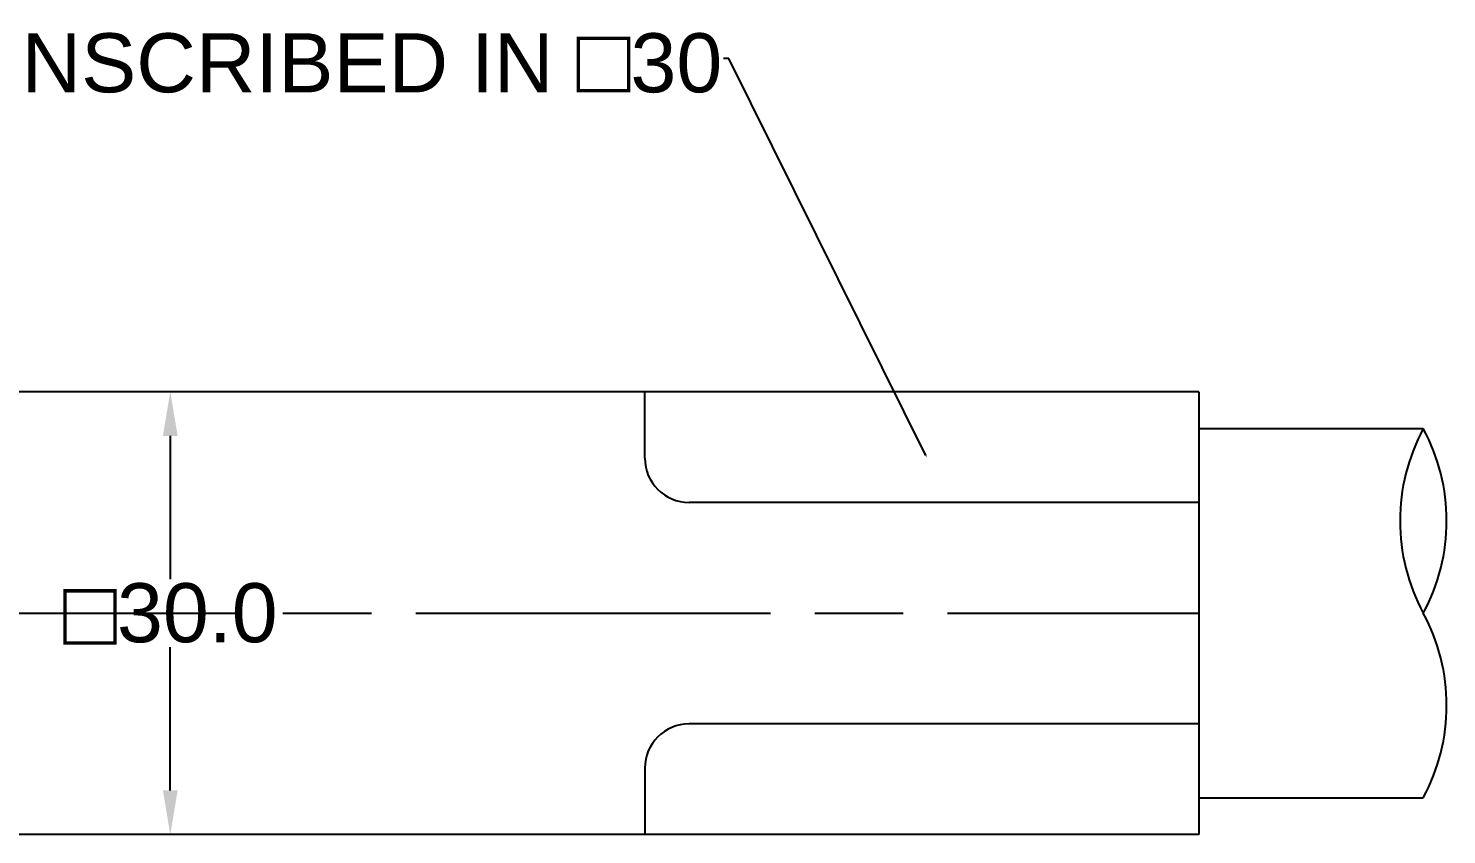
# Model space of a CAD drawing. Header units: millimetres. Extents: x 372 to 874, y 279 to 514.
# Drawn here: x 667.8 to 763.8, y 303.1 to 357.7 of the extents above; entities that cross this region are included whole.
import ezdxf
from ezdxf import colors
from ezdxf.entities.mleader import LeaderData, LeaderLine
from ezdxf.math import Vec2, Vec3

# ---------------------------------------------------------------- set-up
doc = ezdxf.new("R2010")
doc.units = ezdxf.units.MM
doc.header["$MEASUREMENT"] = 0
doc.linetypes.add('ACAD_ISO08W100', pattern=[36, 24, -3, 6, -3])
doc.styles.get("Standard").update_dxf_attribs({"font": 'arial.ttf', "height": 4})
doc.dimstyles.get("Standard").update_dxf_attribs({"dimtxt": 0.18, "dimasz": 3, "dimexe": 0.18, "dimexo": 0.0625, "dimgap": 0.09, "dimtad": 0, "dimtih": 1, "dimtoh": 1, "dimdec": 1, "dimzin": 0, "dimdsep": 46, "dimtxsty": 'Standard', "dimcen": 0.09, "dimadec": 0, "dimazin": 0, "dimtfac": 1, "dimtdec": 1, "dimtofl": 0, "dimtmove": 0, "dimatfit": 3, "dimfxl": 1, "dimtolj": 1, "dimtzin": 0, "dimarcsym": 0})

# ---------------------------------------------------------------- blocks, each defined once
blk = doc.blocks.new('*D13')
at = {"color": 0, "lineweight": -2, "transparency": 16777216}
for p, q in [((679.089, 333.088), (677.22, 333.088)), ((677.4, 330.088), (677.4, 320.38)), ((677.4, 306.088), (677.4, 315.796)), ((679.089, 303.088), (677.22, 303.088))]:
    blk.add_line(p, q, dxfattribs=at)
at = {"color": 0, "transparency": 16777216}
for points in [[(676.9, 330.088), (677.9, 330.088), (677.4, 333.088)], [(676.9, 306.088), (677.9, 306.088), (677.4, 303.088)]]:
    blk.add_solid(points, dxfattribs=at)
at = {"layer": 'Defpoints', "color": 0, "transparency": 16777216}
for p in [(679.151, 333.088), (677.4, 303.088), (679.151, 303.088)]:
    blk.add_point(p, dxfattribs=at)
at = {"color": 0, "transparency": 16777216, "insert": (677.4, 318.088), "char_height": 4, "attachment_point": 5}
blk.add_mtext('\\A1;{\\H1.08333x;□\\H0.92308x;30.0}', dxfattribs=at)

msp = doc.modelspace()

# ---------------------------------------------------------------- linework, layer by layer
for p, q in [((747.023, 333.088), (651.688, 333.088)), ((709.523, 328.588), (709.523, 333.088)), ((747.023, 333.088), (747.023, 303.088)), ((747.023, 330.588), (762.225, 330.588)), ((747.023, 325.588), (712.523, 325.588)), ((747.023, 310.588), (712.523, 310.588)), ((709.523, 307.588), (709.523, 303.088)), ((747.023, 305.588), (762.225, 305.588)), ((747.023, 303.088), (651.688, 303.088))]:
    msp.add_line(p, q)
at = {"linetype": 'ACAD_ISO08W100'}
msp.add_line((622.023, 318.088), (747.023, 318.088), dxfattribs=at)
for centre, radius, start, end in [((773.81, 324.338), 13.163, 151.65268, 208.34732), ((750.641, 324.338), 13.163, 331.65268, 28.34732), ((712.523, 328.588), 3, 180, 270), ((750.641, 311.838), 13.163, 331.65268, 28.34732), ((712.523, 307.588), 3, 90, 180)]:
    msp.add_arc(centre, radius, start, end)

# ---------------------------------------------------------------- dimensions: what is measured, and where the dimension line sits
dim = msp.add_linear_dim(base=(677.4, 303.088), p1=(679.151, 333.088), p2=(679.151, 303.088), angle=90, text='{\\H1.08333x;□\\H0.92308x;<>}', dimstyle='Standard')
dim.commit()
dim.dimension.update_dxf_attribs({"geometry": '*D13', "text_midpoint": (677.4, 318.088)})

# ---------------------------------------------------------------- leaders
ml = msp.add_multileader_mtext('Standard')
ml.set_content('OCTAGON INSCRIBED IN {\\H1.08333x;□}30', color=256)
ml.set_leader_properties()
ml.build(insert=Vec2(0, 0))
ml.multileader.update_dxf_attribs({"dogleg_length": 0.36, "arrow_head_size": 0.18})
ctx = ml.context
ctx.base_point, ctx.arrow_head_size, ctx.landing_gap_size, ctx.plane_origin = Vec3(636.418, 355.659), 0.18, 0.09, Vec3(728.625, 328.608)
ctx.text_align_type = 2
notes = []
notes.append((ctx, [(0, (1, 1, 0), (715.218, 355.659), (-1, 0), 0.36, [(0, [(728.625, 328.608)], 0, [])])]))
ctx.mtext.insert, ctx.mtext.alignment, ctx.mtext.flow_direction = Vec3(714.768, 357.694), 3, 5
for ctx, leaders in notes:
    for number, flags, end, landing, length, lines in leaders:
        leader = LeaderData()
        leader.index, (leader.has_last_leader_line, leader.has_dogleg_vector, leader.attachment_direction) = number, flags
        leader.last_leader_point, leader.dogleg_vector, leader.dogleg_length = Vec3(end), Vec3(landing), length
        for number, points, colour, breaks in lines:
            line = LeaderLine()
            line.index, line.vertices, line.color, line.breaks = number, Vec3.list(points), colors.encode_raw_color(colour), breaks
            leader.lines.append(line)
        ctx.leaders.append(leader)

doc.saveas('drawing.dxf')
